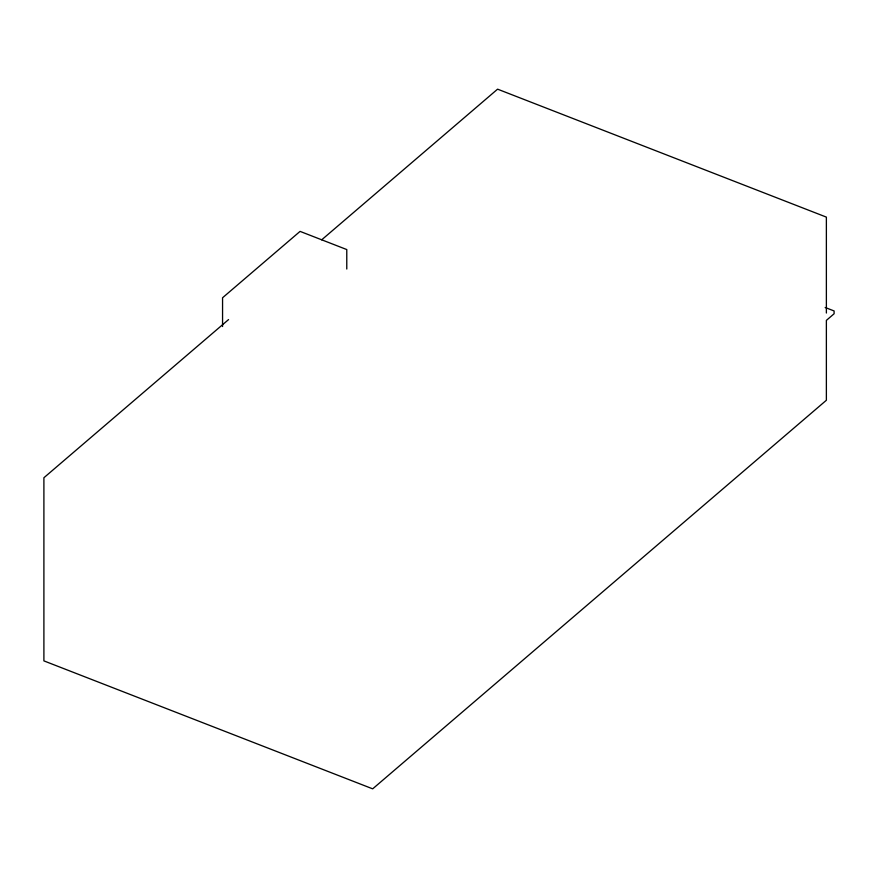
<?xml version="1.0" encoding="UTF-8"?>
<svg xmlns="http://www.w3.org/2000/svg" width="878" height="878" viewBox="0 0 878 878"><rect width="100%" height="100%" fill="white"/><g stroke="black" fill="none" stroke-linecap="round" stroke-linejoin="round"><path stroke-width="1.32" d="M228.565 319.581L43.9 477.742L43.9 660.882L372.678 788.839L826.374 400.258L826.374 320.382L834.1 313.764L834.1 310.955L825.177 307.487M321.688 239.826L497.585 89.161L826.374 217.118L826.374 313.04M346.777 269.03L346.777 249.561L300.067 231.386L222.562 297.763L222.562 326.517"/></g></svg>
